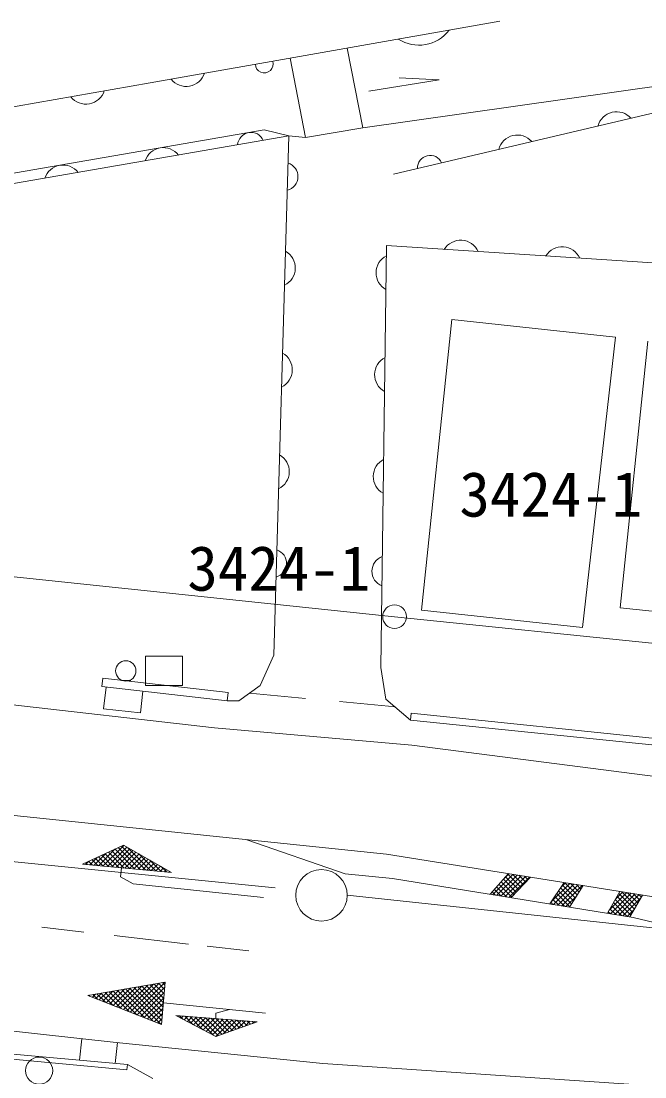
# Model space of a CAD drawing. Units: millimetres, scale not verified. Extents: x 40000 to 680000, y 20000 to 380000.
# Drawn here: x 166420 to 184803, y 279873 to 310970 of the extents above; entities that cross this region are included whole.
import ezdxf
from ezdxf.enums import TextEntityAlignment as Align

# ---------------------------------------------------------------- set-up
doc = ezdxf.new("R2010")
doc.units = ezdxf.units.MM
doc.header["$LTSCALE"] = 1000
doc.linetypes.add('CHAIN', pattern=[18.5, 12, -1.5, 3.5, -1.5])
for name, color, linetype, lineweight in [('M-BGD', 7, 'Continuous', 13), ('M-BMK', 2, 'CHAIN', 13), ('M-BMK-SRVR', 3, 'Continuous', 13)]:
    doc.layers.add(name, color=color, linetype=linetype, lineweight=lineweight)
doc.styles.add('ＭＳ ゴシック', font='')
doc.styles.get('ＭＳ ゴシック').set_extended_font_data('MS Gothic')

msp = doc.modelspace()

# ---------------------------------------------------------------- linework, layer by layer
at = {"layer": 'M-BGD'}
for p, q in [((170228, 309154), (180530, 310970)), ((176493, 307830), (176034, 310177)), ((176493, 307830), (193339, 310210)), ((193339, 310210), (177391, 306464)), ((174806, 307546), (174348, 309880)), ((162152, 307735), (170228, 309154)), ((176668, 308907), (178745, 309241)), ((178745, 309241), (177558, 309296)), ((160556, 305512), (173582, 307765)), ((160628, 305220), (174315, 307587)), ((173582, 307765), (174315, 307587)), ((174315, 307587), (173865, 292299)), ((174315, 307587), (174806, 307546)), ((174806, 307546), (176493, 307830)), ((177192, 304358), (177019, 291933)), ((192456, 303365), (177192, 304358)), ((178219, 293616), (179109, 302186)), ((179109, 302186), (183937, 301658)), ((183937, 301658), (182964, 293114)), ((184890, 301539), (184072, 293687)), ((152021, 296093), (177426, 293428)), ((182964, 293114), (178219, 293616)), ((184072, 293687), (191018, 292982)), ((177426, 293428), (191357, 291995)), ((151629, 292492), (172118, 290158)), ((173865, 292299), (173464, 291398)), ((177019, 291933), (177166, 291000)), ((168829, 291618), (168800, 291369)), ((168829, 291618), (172521, 291194)), ((169381, 291552), (169651, 291547)), ((172841, 290953), (173464, 291398)), ((168800, 291369), (172492, 290946)), ((168853, 290715), (168927, 291355)), ((170011, 291230), (169937, 290591)), ((172521, 291194), (172492, 290946)), ((173151, 291175), (174803, 291020)), ((172492, 290946), (172841, 290953)), ((175799, 290927), (177451, 290772)), ((177166, 291000), (177896, 290383)), ((169937, 290591), (168853, 290715)), ((177917, 290582), (177896, 290383)), ((177917, 290582), (191219, 289212)), ((172118, 290158), (177931, 289642)), ((177896, 290383), (191198, 289013)), ((177931, 289642), (197170, 287180)), ((147528, 289508), (177190, 286432)), ((173071, 286859), (175967, 285854)), ((169442, 286694), (168234, 286137)), ((168574, 286106), (168922, 286455)), ((168703, 286094), (169185, 286576)), ((168833, 286082), (169444, 286693)), ((169303, 286039), (168899, 286444)), ((168962, 286070), (169534, 286642)), ((169459, 286024), (168995, 286488)), ((169092, 286058), (169625, 286591)), ((169615, 286010), (169092, 286533)), ((169771, 285996), (169189, 286577)), ((169221, 286046), (169715, 286540)), ((169927, 285981), (169286, 286622)), ((169351, 286034), (169805, 286489)), ((170082, 285967), (169383, 286667)), ((170854, 285896), (169442, 286694)), ((169480, 286022), (169896, 286438)), ((170238, 285953), (169568, 286623)), ((170394, 285938), (169893, 286439)), ((177190, 286432), (202395, 282407)), ((168234, 286137), (170854, 285896)), ((168315, 286130), (168398, 286212)), ((168369, 286125), (168318, 286176)), ((168525, 286110), (168415, 286220)), ((168444, 286118), (168660, 286333)), ((168680, 286096), (168512, 286265)), ((168836, 286082), (168608, 286310)), ((168992, 286067), (168705, 286354)), ((169148, 286053), (168802, 286399)), ((169610, 286010), (169986, 286387)), ((169739, 285999), (170076, 286336)), ((169869, 285987), (170167, 286284)), ((169998, 285975), (170257, 286233)), ((170128, 285963), (170347, 286182)), ((170550, 285924), (170218, 286255)), ((170257, 285951), (170438, 286131)), ((169349, 285766), (169376, 286032)), ((170387, 285939), (170528, 286080)), ((170516, 285927), (170618, 286029)), ((170705, 285910), (170544, 286071)), ((170646, 285915), (170709, 285978)), ((170775, 285903), (170799, 285927)), ((175967, 285854), (177368, 285721)), ((180243, 285255), (180779, 285859)), ((180321, 285242), (180915, 285837)), ((180442, 285223), (181037, 285818)), ((180564, 285203), (181159, 285798)), ((180648, 285711), (180794, 285857)), ((181152, 285460), (180767, 285845)), ((181221, 285532), (180916, 285837)), ((181290, 285605), (181085, 285810)), ((181360, 285677), (181253, 285783)), ((169721, 285562), (169349, 285766)), ((173566, 285153), (169721, 285562)), ((177368, 285721), (184460, 284572)), ((180729, 285176), (180434, 285471)), ((180875, 285172), (180501, 285545)), ((180944, 285244), (180567, 285620)), ((181013, 285316), (180634, 285695)), ((180686, 285183), (181281, 285779)), ((181082, 285388), (180700, 285770)), ((180807, 285163), (181403, 285759)), ((180859, 285155), (181434, 285754)), ((181429, 285749), (181421, 285756)), ((182004, 284970), (182422, 285597)), ((182034, 285016), (182589, 285570)), ((182112, 284952), (182711, 285551)), ((182234, 284932), (182833, 285531)), ((182319, 285442), (182467, 285590)), ((182356, 284913), (182955, 285512)), ((182753, 285145), (182374, 285524)), ((182808, 285231), (182446, 285593)), ((182583, 284876), (182983, 285507)), ((182863, 285318), (182615, 285566)), ((182918, 285404), (182783, 285539)), ((182973, 285491), (182951, 285512)), ((180391, 285231), (180301, 285321)), ((180560, 285204), (180368, 285396)), ((182432, 284900), (182147, 285185)), ((182588, 284885), (182204, 285270)), ((182643, 284972), (182261, 285354)), ((182698, 285058), (182317, 285439)), ((182477, 284893), (182795, 285210)), ((183698, 284695), (184069, 285334)), ((183742, 284771), (184272, 285301)), ((183792, 284680), (184394, 285282)), ((183914, 284660), (184516, 285262)), ((183939, 285110), (184150, 285321)), ((184441, 284725), (183982, 285184)), ((184493, 284815), (184034, 285273)), ((184035, 284641), (184638, 285243)), ((184544, 284905), (184124, 285325)), ((184595, 284995), (184292, 285298)), ((184363, 284587), (184728, 285228)), ((184646, 285085), (184460, 285271)), ((184698, 285175), (184629, 285244)), ((182094, 284955), (182034, 285015)), ((182263, 284928), (182091, 285100)), ((184114, 284628), (183826, 284916)), ((184283, 284601), (183878, 285005)), ((184390, 284635), (183930, 285095)), ((184157, 284621), (184679, 285143)), ((183776, 284683), (183722, 284737)), ((183945, 284655), (183774, 284826)), ((184279, 284601), (184493, 284815)), ((184460, 284572), (192309, 282621)), ((167031, 284280), (168269, 284138)), ((169163, 284036), (171353, 283784)), ((171908, 283721), (173129, 283581)), ((153833, 282564), (169219, 280885)), ((170668, 282663), (168383, 282273)), ((168725, 282139), (168958, 282371)), ((168827, 282099), (169128, 282400)), ((169369, 281886), (168894, 282361)), ((168928, 282059), (169299, 282430)), ((169602, 281794), (169015, 282381)), ((169030, 282019), (169469, 282459)), ((169131, 281979), (169640, 282488)), ((169835, 281703), (169136, 282402)), ((169233, 281939), (169810, 282517)), ((170068, 281611), (169257, 282422)), ((169334, 281900), (169981, 282546)), ((170301, 281520), (169378, 282443)), ((169436, 281860), (170151, 282575)), ((170534, 281428), (169498, 282464)), ((169538, 281820), (170322, 282604)), ((170567, 281536), (169619, 282484)), ((169639, 281780), (170492, 282633)), ((170579, 281666), (169740, 282505)), ((169741, 281740), (170663, 282662)), ((169842, 281700), (170655, 282513)), ((170590, 281796), (169861, 282525)), ((170602, 281926), (169982, 282546)), ((170614, 282055), (170102, 282567)), ((170625, 282185), (170223, 282587)), ((170637, 282315), (170344, 282608)), ((170649, 282445), (170465, 282629)), ((170557, 281419), (170668, 282663)), ((170660, 282575), (170586, 282649)), ((168383, 282273), (170557, 281419)), ((168437, 282252), (168411, 282278)), ((168421, 282259), (168446, 282284)), ((168522, 282219), (168617, 282313)), ((168670, 282161), (168532, 282299)), ((168624, 282179), (168787, 282342)), ((168903, 282069), (168653, 282319)), ((169136, 281978), (168774, 282340)), ((169944, 281660), (170641, 282357)), ((170045, 281620), (170627, 282202)), ((173622, 281754), (170613, 282052)), ((170147, 281580), (170613, 282047)), ((170248, 281541), (170599, 281891)), ((172564, 281858), (172154, 281754)), ((172154, 281754), (172154, 281589)), ((170350, 281501), (170585, 281736)), ((170451, 281461), (170571, 281581)), ((172154, 281067), (170984, 281679)), ((170984, 281679), (173381, 281494)), ((171041, 281649), (171065, 281673)), ((171187, 281573), (171089, 281671)), ((171134, 281601), (171196, 281663)), ((171227, 281552), (171327, 281653)), ((171483, 281418), (171242, 281659)), ((171320, 281504), (171459, 281642)), ((171780, 281263), (171395, 281647)), ((171412, 281455), (171590, 281632)), ((171505, 281406), (171721, 281622)), ((172077, 281107), (171548, 281636)), ((171598, 281358), (171852, 281612)), ((171691, 281309), (171984, 281602)), ((172232, 281094), (171702, 281624)), ((171784, 281261), (172115, 281592)), ((172337, 281130), (171855, 281612)), ((171877, 281212), (172246, 281581)), ((171969, 281163), (172377, 281571)), ((172442, 281167), (172008, 281600)), ((172062, 281115), (172509, 281561)), ((173381, 281494), (172154, 281067)), ((172156, 281067), (172640, 281551)), ((172547, 281203), (172162, 281588)), ((172651, 281240), (172315, 281576)), ((172373, 281143), (172771, 281541)), ((172756, 281276), (172468, 281564)), ((172590, 281218), (172902, 281531)), ((172861, 281313), (172622, 281552)), ((172966, 281349), (172775, 281541)), ((172807, 281294), (173034, 281520)), ((173071, 281386), (172928, 281529)), ((173024, 281369), (173165, 281510)), ((173176, 281422), (173081, 281517)), ((173281, 281459), (173235, 281505)), ((173241, 281445), (173296, 281500)), ((170553, 281421), (170557, 281425)), ((162579, 280876), (169552, 280233)), ((168145, 280363), (168214, 280995)), ((169196, 280266), (169258, 280881)), ((169219, 280885), (175311, 280270)), ((162565, 280727), (169539, 280084)), ((169539, 280084), (169552, 280233)), ((169552, 280233), (170307, 279825)), ((175311, 280270), (198064, 278724))]:
    msp.add_line(p, q, dxfattribs=at)
msp.add_lwpolyline([(170084, 291399), (171175, 291399), (171175, 292262), (170084, 292262)], close=True, dxfattribs=at)
for centre, radius in [((177426, 293428), 350), ((169506, 291830), 300), ((166952, 280057), 400)]:
    msp.add_circle(centre, radius, dxfattribs=at)
for centre, radius, start, end in [((178141, 311376), 1115, 236.96, 323.0279), ((173587, 309708), 263, 181.8002, 18.1877), ((171289, 309612), 567, 218.0664, 341.9214), ((168334, 309092), 567, 218.0403, 341.8953), ((183966, 307734), 567, 41.2931, 165.1481), ((173196, 307296), 396, 23.8302, 175.7931), ((181045, 307048), 567, 41.2931, 165.1481), ((170611, 306676), 567, 37.8842, 161.7392), ((178474, 306644), 372, 24.4033, 182.0379), ((167655, 306165), 567, 37.8842, 161.7392), ((174163, 306392), 416, 284.5283, 72.0994), ((179373, 303949), 567, 24.3515, 148.2065), ((173933, 303699), 567, 296.3863, 60.2413), ((182366, 303754), 567, 24.3515, 148.2065), ((177447, 303557), 567, 117.275, 241.13), ((173845, 300700), 567, 296.3863, 60.2413), ((177405, 300558), 567, 117.275, 241.13), ((173757, 297701), 567, 296.3863, 60.2413), ((177364, 297558), 567, 117.275, 241.13), ((173828, 294999), 416, 284.5283, 72.0994), ((177219, 294763), 461, 109.6768, 248.7282)]:
    msp.add_arc(centre, radius, start, end, dxfattribs=at)
at = {"layer": 'M-BMK'}
for p, q in [((143561, 288461), (174531, 285384)), ((176030, 285229), (208750, 281727))]:
    msp.add_line(p, q, dxfattribs=at)
at = {"layer": 'M-BMK-SRVR'}
msp.add_circle((175272, 285221), 758, dxfattribs=at)

# ---------------------------------------------------------------- texts
at = {"layer": 'M-BGD', "style": 'ＭＳ ゴシック'}
for p in [(179338, 297035), (171321, 294854)]:
    msp.add_text('3424-1', height=1320, dxfattribs=at).set_placement(p, align=Align.MIDDLE_LEFT)

doc.saveas('drawing.dxf')
